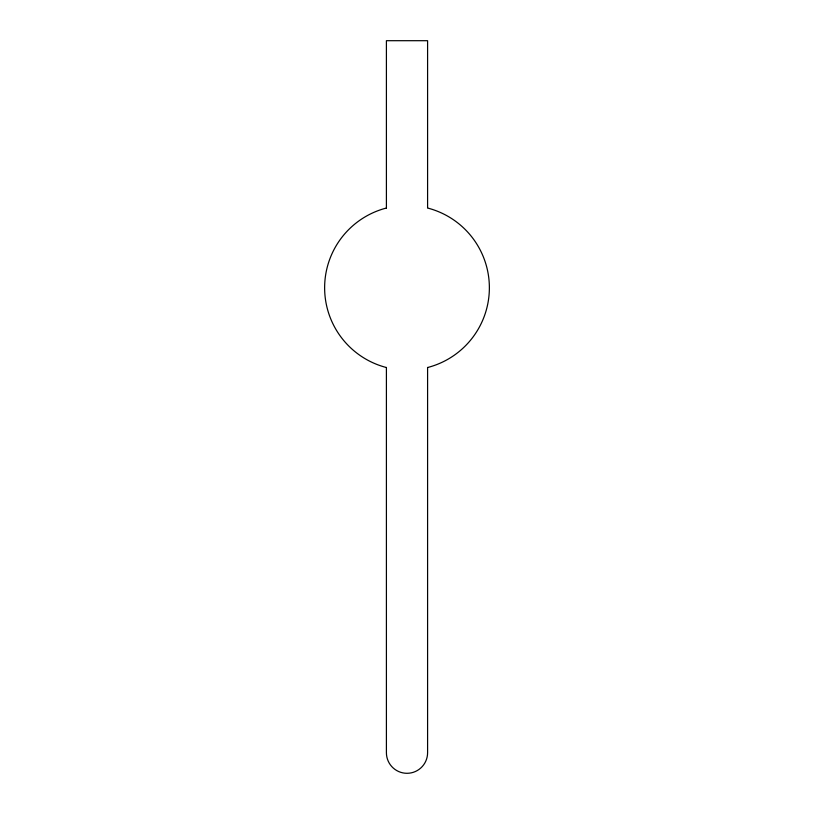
<?xml version="1.0" encoding="UTF-8"?>
<svg xmlns="http://www.w3.org/2000/svg" width="814" height="814" viewBox="0 0 814 814"><rect width="100%" height="100%" fill="white"/><g stroke="black" fill="none" stroke-linecap="round" stroke-linejoin="round"><path stroke-width="1.22" d="M386.406 208.13L385.683 208.221A82.356 82.356 0 0 0 385.683 367.328L386.406 367.429L386.406 752.706A20.594 20.594 0 0 0 407 773.3A20.594 20.594 0 0 0 427.594 752.706L427.594 367.429L428.317 367.328A82.356 82.356 0 0 0 428.317 208.221L427.594 208.13L427.594 40.7L386.406 40.7L386.406 208.13"/></g></svg>
